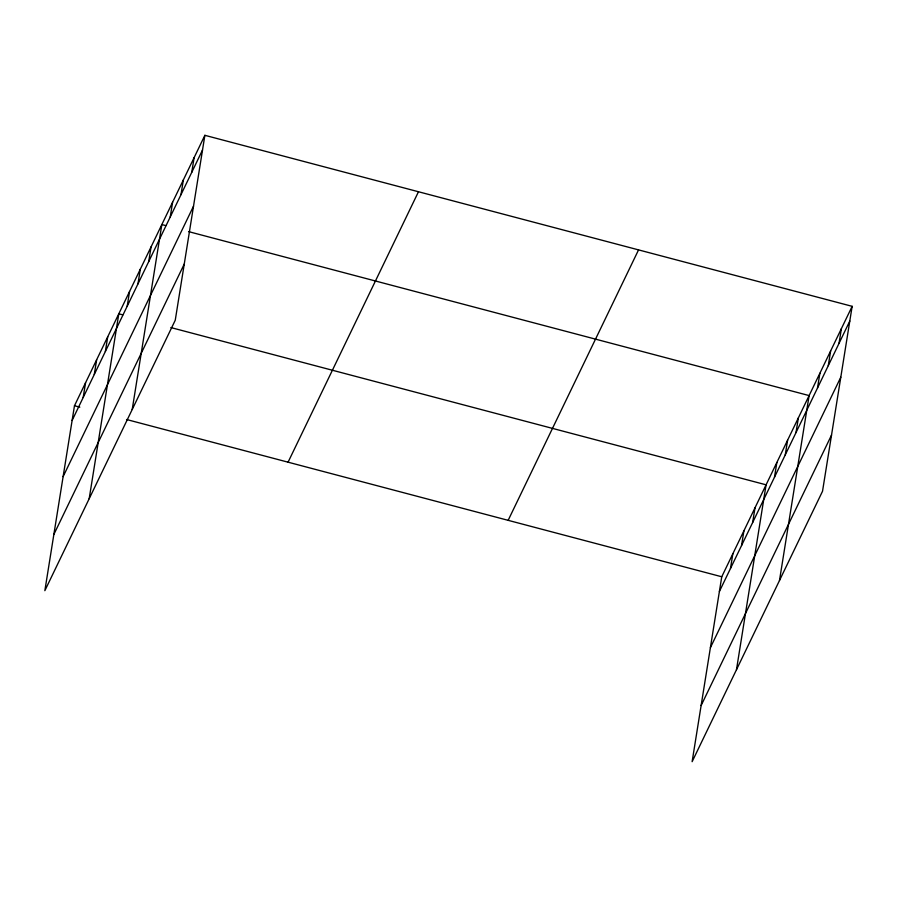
<?xml version="1.0" encoding="UTF-8"?>
<svg xmlns="http://www.w3.org/2000/svg" width="897" height="897" viewBox="0 0 897 897"><rect width="100%" height="100%" fill="white"/><g stroke="black" fill="none" stroke-linecap="round" stroke-linejoin="round"><path stroke-width="1.35" d="M204.875 135.312L74.473 405.758L44.85 590.674L175.251 320.229L204.875 135.312L852.15 306.326L822.527 491.242L692.125 761.688L721.749 576.771L852.15 306.326M83.197 397.472L85.551 382.761M94.286 374.486L96.641 359.775M105.364 351.501L107.718 336.79M89.184 498.721L118.808 313.804L122.811 314.858M127.206 306.202L129.56 291.491M137.97 283.889L140.324 269.178M148.723 261.576L151.077 246.866M132.218 409.469L161.841 224.553L165.844 225.618M170.239 216.951L172.594 202.24M180.992 194.649L183.358 179.938M191.756 172.336L194.111 157.625M730.472 568.496L732.838 553.785M741.561 545.511L743.916 530.8M752.65 522.525L755.005 507.803M736.471 669.745L766.083 484.817L170.867 327.562M774.492 477.215L776.847 462.504M785.245 454.914L787.6 440.203M795.998 432.601L798.364 417.89M779.493 580.494L809.116 395.577L188.538 231.605M817.515 387.975L819.88 373.264M828.279 365.662L830.633 350.951M839.031 343.349L841.397 328.638M72.108 420.469L202.509 150.023M63.115 476.632L193.517 206.187M53.842 534.5L184.244 264.066M288.072 462.19L418.473 191.745M508.151 520.338L638.552 249.893M719.394 591.482L849.795 321.036M710.402 647.656L840.792 377.211M701.129 705.524L831.53 435.079M74.473 405.758L79.811 407.16M126.533 419.504L721.749 576.771"/></g></svg>
